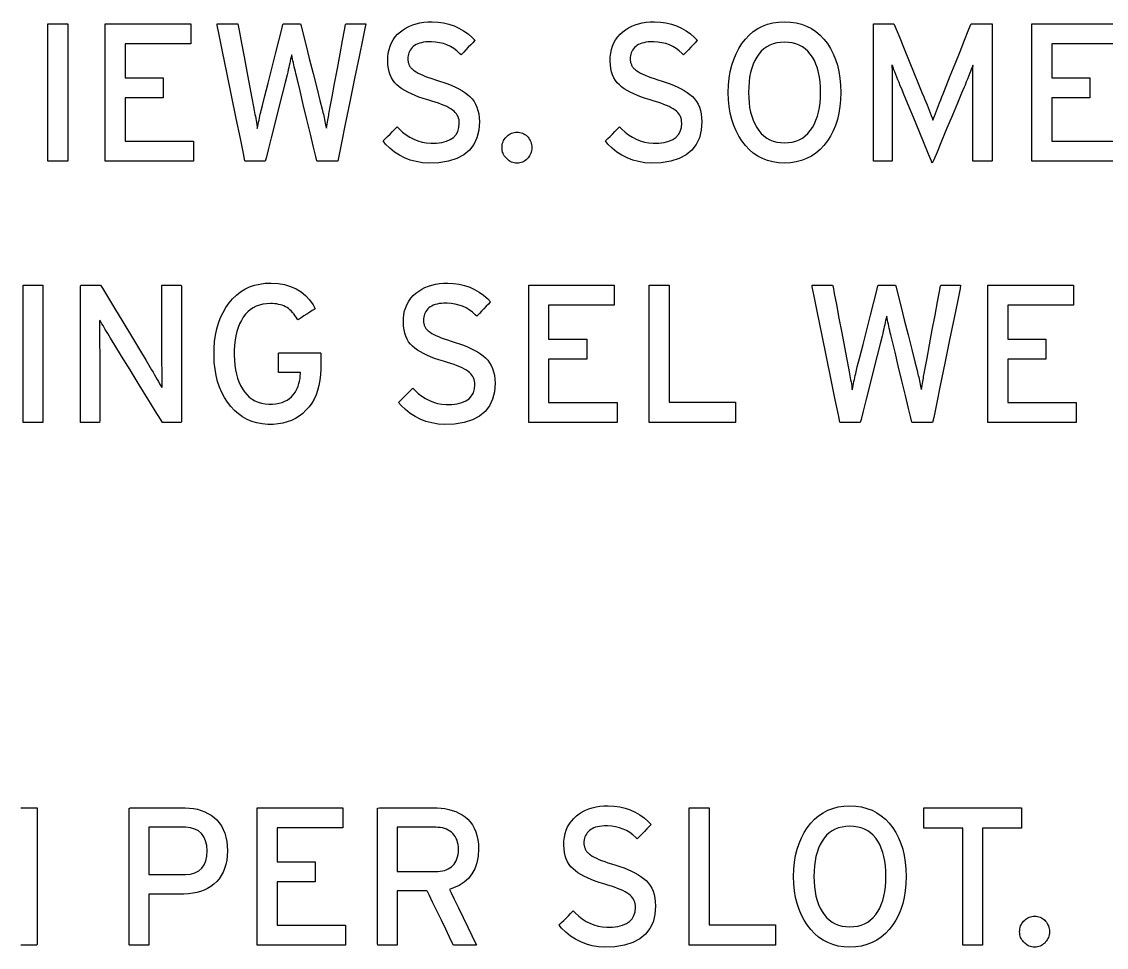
# Model space of a CAD drawing. Extents: x 1 to 47.7, y 0.2 to 33.4.
# Drawn here: x 6.152 to 8.227, y 21.392 to 23.162 of the extents above; entities that cross this region are included whole.
import ezdxf

# ---------------------------------------------------------------- set-up
doc = ezdxf.new("R2010")
doc.units = 0
doc.header["$MEASUREMENT"] = 0
doc.layers.add('6_0____DWG', color=7, linetype='CONTINUOUS')

msp = doc.modelspace()

# ---------------------------------------------------------------- linework, layer by layer
at = {"layer": '6_0____DWG'}
for points in [[(7.0276, 22.9712), (7.0266, 22.9546), (7.023, 22.94), (7.017, 22.9273), (7.0086, 22.9165), (6.9977, 22.9077), (6.9843, 22.9007), (6.9684, 22.8958), (6.9501, 22.8927), (6.931, 22.8917), (6.9185, 22.8927), (6.9066, 22.8947), (6.8953, 22.8978), (6.8846, 22.9019), (6.8745, 22.907), (6.865, 22.9131), (6.8562, 22.9203), (6.8479, 22.9284), (6.8432, 22.9342), (6.8448, 22.9358), (6.848, 22.9389), (6.852, 22.943), (6.8566, 22.9475), (6.8612, 22.9521), (6.8653, 22.9562), (6.8684, 22.9593), (6.8702, 22.9611), (6.874, 22.9574), (6.8807, 22.9512), (6.8876, 22.9458), (6.8947, 22.9413), (6.9022, 22.9375), (6.9099, 22.9344), (6.9178, 22.9322), (6.926, 22.9308), (6.9345, 22.9301), (6.9452, 22.9303), (6.9555, 22.9316), (6.9644, 22.9338), (6.9719, 22.937), (6.9781, 22.9412), (6.9829, 22.9464), (6.9864, 22.9526), (6.9885, 22.9598), (6.9892, 22.968), (6.9891, 22.9715), (6.9886, 22.9748), (6.9878, 22.9778), (6.9867, 22.9808), (6.9853, 22.9836), (6.9835, 22.9862), (6.9815, 22.9888), (6.9791, 22.9912), (6.9764, 22.9934), (6.9731, 22.9956), (6.9693, 22.9979), (6.965, 23), (6.9603, 23.0022), (6.9551, 23.0043), (6.9493, 23.0065), (6.9431, 23.0085), (6.9365, 23.0106), (6.9287, 23.0128), (6.9201, 23.0155), (6.912, 23.0183), (6.9044, 23.0212), (6.8974, 23.0243), (6.8908, 23.0275), (6.8848, 23.0308), (6.8793, 23.0343), (6.8743, 23.0379), (6.8698, 23.0416), (6.8658, 23.0456), (6.8624, 23.0502), (6.8594, 23.0552), (6.857, 23.0606), (6.855, 23.0665), (6.8536, 23.0729), (6.8527, 23.0798), (6.8523, 23.0871), (6.8525, 23.0948), (6.8533, 23.1022), (6.8547, 23.1091), (6.8568, 23.1157), (6.8595, 23.1219), (6.8628, 23.1278), (6.8667, 23.1332), (6.8712, 23.1383), (6.8764, 23.1429), (6.8818, 23.147), (6.8875, 23.1506), (6.8936, 23.1537), (6.9, 23.1563), (6.9067, 23.1585), (6.9138, 23.1602), (6.9212, 23.1614), (6.9289, 23.1622), (6.9372, 23.1624), (6.9484, 23.1618), (6.9591, 23.1603), (6.9694, 23.1579), (6.9792, 23.1546), (6.9885, 23.1503), (6.9974, 23.1452), (7.0059, 23.1392), (7.0139, 23.1323), (7.0192, 23.1267), (7.0178, 23.1252), (7.0148, 23.1221), (7.0109, 23.118), (7.0064, 23.1134), (7.0018, 23.1087), (6.9977, 23.1044), (6.9945, 23.1011), (6.9926, 23.0991), (6.9898, 23.1015), (6.9843, 23.1066), (6.9784, 23.111), (6.9722, 23.1148), (6.9656, 23.1179), (6.9587, 23.1204), (6.9514, 23.1222), (6.9438, 23.1234), (6.9358, 23.124), (6.9298, 23.1239), (6.9251, 23.1236), (6.9208, 23.123), (6.9167, 23.1222), (6.913, 23.1212), (6.9095, 23.12), (6.9064, 23.1185), (6.9036, 23.1168), (6.9011, 23.1149), (6.8989, 23.1128), (6.897, 23.1105), (6.8953, 23.1081), (6.8939, 23.1056), (6.8927, 23.1029), (6.8918, 23.1002), (6.8912, 23.0973), (6.8908, 23.0943), (6.8907, 23.0913), (6.8907, 23.0897), (6.8908, 23.0883), (6.891, 23.0869), (6.8912, 23.0855), (6.8915, 23.0842), (6.8918, 23.0829), (6.8923, 23.0817), (6.8927, 23.0805), (6.8933, 23.0793), (6.8939, 23.0781), (6.8947, 23.0768), (6.8955, 23.0756), (6.8965, 23.0744), (6.8975, 23.0732), (6.8987, 23.0721), (6.9, 23.0709), (6.9014, 23.0698), (6.9034, 23.0683), (6.9066, 23.0662), (6.9104, 23.0641), (6.9146, 23.062), (6.9194, 23.0599), (6.9246, 23.0578), (6.9304, 23.0556), (6.9367, 23.0535), (6.9435, 23.0513), (6.9515, 23.0488), (6.9597, 23.0462), (6.9674, 23.0434), (6.9747, 23.0404), (6.9816, 23.0373), (6.9881, 23.034), (6.9941, 23.0306), (6.9997, 23.027), (7.0049, 23.0233), (7.0096, 23.0193), (7.0137, 23.0149), (7.0174, 23.01), (7.0204, 23.0046), (7.023, 22.9989), (7.0249, 22.9926), (7.0264, 22.9859), (7.0273, 22.9788)], [(7.4532, 22.9712), (7.4521, 22.9546), (7.4486, 22.94), (7.4426, 22.9273), (7.4341, 22.9165), (7.4232, 22.9077), (7.4098, 22.9007), (7.394, 22.8958), (7.3756, 22.8927), (7.3566, 22.8917), (7.3441, 22.8927), (7.3322, 22.8947), (7.3209, 22.8978), (7.3102, 22.9019), (7.3001, 22.907), (7.2906, 22.9131), (7.2817, 22.9203), (7.2734, 22.9284), (7.2687, 22.9342), (7.2704, 22.9358), (7.2735, 22.9389), (7.2776, 22.943), (7.2821, 22.9475), (7.2867, 22.9521), (7.2908, 22.9562), (7.294, 22.9593), (7.2957, 22.9611), (7.2996, 22.9574), (7.3062, 22.9512), (7.3131, 22.9458), (7.3203, 22.9413), (7.3277, 22.9375), (7.3354, 22.9344), (7.3433, 22.9322), (7.3515, 22.9308), (7.36, 22.9301), (7.3708, 22.9303), (7.381, 22.9316), (7.3899, 22.9338), (7.3975, 22.937), (7.4036, 22.9412), (7.4084, 22.9464), (7.4119, 22.9526), (7.414, 22.9598), (7.4148, 22.968), (7.4146, 22.9715), (7.4141, 22.9748), (7.4134, 22.9778), (7.4123, 22.9808), (7.4108, 22.9836), (7.4091, 22.9862), (7.407, 22.9888), (7.4046, 22.9912), (7.4019, 22.9934), (7.3986, 22.9956), (7.3948, 22.9979), (7.3906, 23), (7.3858, 23.0022), (7.3806, 23.0043), (7.3749, 23.0065), (7.3687, 23.0085), (7.362, 23.0106), (7.3543, 23.0128), (7.3457, 23.0155), (7.3375, 23.0183), (7.33, 23.0212), (7.3229, 23.0243), (7.3163, 23.0275), (7.3103, 23.0308), (7.3048, 23.0343), (7.2998, 23.0379), (7.2954, 23.0416), (7.2914, 23.0456), (7.2879, 23.0502), (7.2849, 23.0552), (7.2825, 23.0606), (7.2806, 23.0665), (7.2791, 23.0729), (7.2782, 23.0798), (7.2778, 23.0871), (7.278, 23.0948), (7.2788, 23.1022), (7.2803, 23.1091), (7.2823, 23.1157), (7.285, 23.1219), (7.2883, 23.1278), (7.2922, 23.1332), (7.2968, 23.1383), (7.3019, 23.1429), (7.3073, 23.147), (7.3131, 23.1506), (7.3191, 23.1537), (7.3255, 23.1563), (7.3323, 23.1585), (7.3393, 23.1602), (7.3467, 23.1614), (7.3544, 23.1622), (7.3628, 23.1624), (7.3739, 23.1618), (7.3846, 23.1603), (7.3949, 23.1579), (7.4047, 23.1546), (7.4141, 23.1503), (7.423, 23.1452), (7.4314, 23.1392), (7.4394, 23.1323), (7.4448, 23.1267), (7.4433, 23.1252), (7.4403, 23.1221), (7.4364, 23.118), (7.4319, 23.1134), (7.4274, 23.1087), (7.4233, 23.1044), (7.42, 23.1011), (7.4182, 23.0991), (7.4154, 23.1015), (7.4098, 23.1066), (7.4039, 23.111), (7.3977, 23.1148), (7.3911, 23.1179), (7.3842, 23.1204), (7.3769, 23.1222), (7.3693, 23.1234), (7.3613, 23.124), (7.3553, 23.1239), (7.3507, 23.1236), (7.3463, 23.123), (7.3422, 23.1222), (7.3385, 23.1212), (7.3351, 23.12), (7.332, 23.1185), (7.3291, 23.1168), (7.3267, 23.1149), (7.3244, 23.1128), (7.3225, 23.1105), (7.3208, 23.1081), (7.3194, 23.1056), (7.3182, 23.1029), (7.3173, 23.1002), (7.3167, 23.0973), (7.3163, 23.0943), (7.3162, 23.0913), (7.3162, 23.0897), (7.3163, 23.0883), (7.3165, 23.0869), (7.3167, 23.0855), (7.317, 23.0842), (7.3174, 23.0829), (7.3178, 23.0817), (7.3183, 23.0805), (7.3188, 23.0793), (7.3195, 23.0781), (7.3202, 23.0768), (7.3211, 23.0756), (7.322, 23.0744), (7.3231, 23.0732), (7.3243, 23.0721), (7.3255, 23.0709), (7.3269, 23.0698), (7.329, 23.0683), (7.3322, 23.0662), (7.3359, 23.0641), (7.3401, 23.062), (7.3449, 23.0599), (7.3502, 23.0578), (7.3559, 23.0556), (7.3622, 23.0535), (7.369, 23.0513), (7.377, 23.0488), (7.3852, 23.0462), (7.3929, 23.0434), (7.4003, 23.0404), (7.4071, 23.0373), (7.4136, 23.034), (7.4196, 23.0306), (7.4252, 23.027), (7.4304, 23.0233), (7.4351, 23.0193), (7.4393, 23.0149), (7.4429, 23.01), (7.446, 23.0046), (7.4485, 22.9989), (7.4505, 22.9926), (7.4519, 22.9859), (7.4528, 22.9788)], [(7.719, 23.0271), (7.7186, 23.0132), (7.7173, 22.9999), (7.7153, 22.9872), (7.7125, 22.9753), (7.7089, 22.964), (7.7046, 22.9534), (7.6994, 22.9435), (7.6935, 22.9343), (7.6868, 22.9256), (7.6794, 22.9178), (7.6715, 22.9111), (7.6629, 22.9053), (7.6537, 22.9006), (7.644, 22.8968), (7.6337, 22.8941), (7.6227, 22.8923), (7.6112, 22.8916), (7.5998, 22.8923), (7.589, 22.8941), (7.5787, 22.8968), (7.5691, 22.9006), (7.5601, 22.9053), (7.5516, 22.9111), (7.5438, 22.9178), (7.5366, 22.9256), (7.5299, 22.9343), (7.5238, 22.9435), (7.5186, 22.9534), (7.5141, 22.964), (7.5104, 22.9753), (7.5076, 22.9872), (7.5055, 22.9999), (7.5042, 23.0132), (7.5037, 23.0271), (7.5042, 23.0411), (7.5055, 23.0544), (7.5076, 23.0671), (7.5104, 23.0791), (7.5141, 23.0904), (7.5186, 23.1011), (7.5238, 23.1111), (7.5299, 23.1205), (7.5366, 23.1291), (7.5438, 23.1368), (7.5516, 23.1434), (7.5601, 23.1491), (7.5691, 23.1538), (7.5787, 23.1574), (7.589, 23.1601), (7.5998, 23.1618), (7.6112, 23.1624), (7.6227, 23.1618), (7.6337, 23.1601), (7.644, 23.1574), (7.6537, 23.1538), (7.6629, 23.1491), (7.6715, 23.1434), (7.6794, 23.1368), (7.6868, 23.1291), (7.6935, 23.1205), (7.6994, 23.1111), (7.7046, 23.1011), (7.7089, 23.0904), (7.7125, 23.0791), (7.7153, 23.0671), (7.7173, 23.0544), (7.7186, 23.0411)], [(6.7565, 22.8958), (6.755, 22.8958), (6.7512, 22.8958), (6.7457, 22.8958), (6.7393, 22.8958), (6.7325, 22.8958), (6.7262, 22.8958), (6.721, 22.8958), (6.7176, 22.8958), (6.7167, 22.8961), (6.7146, 22.9046), (6.7103, 22.9226), (6.7044, 22.9472), (6.6976, 22.9753), (6.6907, 23.0039), (6.6844, 23.0301), (6.6794, 23.0509), (6.6764, 23.0633), (6.6755, 23.0672), (6.6745, 23.0715), (6.6735, 23.0758), (6.6726, 23.0799), (6.6717, 23.0839), (6.6709, 23.0878), (6.6701, 23.0916), (6.6693, 23.0953), (6.6686, 23.0989), (6.6679, 23.0979), (6.6672, 23.0943), (6.6664, 23.0906), (6.6656, 23.0868), (6.6648, 23.0828), (6.6639, 23.0788), (6.663, 23.0747), (6.662, 23.0704), (6.661, 23.0661), (6.6598, 23.061), (6.656, 23.0461), (6.6503, 23.0237), (6.6435, 22.9965), (6.6362, 22.9677), (6.6293, 22.9402), (6.6234, 22.9171), (6.6194, 22.9013), (6.618, 22.8958), (6.6165, 22.8958), (6.6127, 22.8958), (6.6072, 22.8958), (6.6008, 22.8958), (6.5942, 22.8958), (6.588, 22.8958), (6.583, 22.8958), (6.5798, 22.8958), (6.5789, 22.8965), (6.576, 22.9105), (6.5702, 22.9391), (6.5624, 22.9775), (6.5535, 23.0211), (6.5445, 23.0654), (6.5363, 23.1057), (6.5299, 23.1372), (6.5261, 23.1555), (6.5259, 23.1582), (6.5286, 23.1582), (6.5332, 23.1582), (6.5393, 23.1582), (6.546, 23.1582), (6.5526, 23.1582), (6.5585, 23.1582), (6.5629, 23.1582), (6.5652, 23.1582), (6.5659, 23.1554), (6.5683, 23.1423), (6.5723, 23.1213), (6.5773, 23.0952), (6.5826, 23.0671), (6.5878, 23.0399), (6.5922, 23.0164), (6.5954, 22.9996), (6.5968, 22.9925), (6.5975, 22.989), (6.5982, 22.9852), (6.5989, 22.9814), (6.5996, 22.9775), (6.6002, 22.9736), (6.6009, 22.9696), (6.6015, 22.9656), (6.6021, 22.9616), (6.6027, 22.9584), (6.6035, 22.9623), (6.6043, 22.9663), (6.6051, 22.9702), (6.606, 22.9741), (6.6068, 22.978), (6.6076, 22.9818), (6.6084, 22.9857), (6.6092, 22.9894), (6.61, 22.9926), (6.6124, 23.0021), (6.617, 23.0206), (6.6233, 23.0451), (6.6303, 23.0729), (6.6374, 23.1009), (6.6438, 23.1261), (6.6488, 23.1458), (6.6516, 23.1568), (6.6523, 23.1582), (6.6546, 23.1582), (6.6587, 23.1582), (6.6638, 23.1582), (6.6695, 23.1582), (6.6751, 23.1582), (6.6801, 23.1582), (6.6837, 23.1582), (6.6855, 23.1582), (6.6865, 23.1548), (6.6899, 23.1409), (6.6954, 23.1191), (6.7022, 23.0922), (6.7094, 23.0634), (6.7164, 23.0356), (6.7224, 23.0118), (6.7266, 22.9951), (6.7283, 22.9884), (6.729, 22.9854), (6.7298, 22.9822), (6.7305, 22.9789), (6.7313, 22.9755), (6.732, 22.972), (6.7327, 22.9685), (6.7334, 22.9649), (6.7341, 22.9611), (6.7348, 22.9586), (6.7356, 22.9626), (6.7363, 22.9664), (6.737, 22.9702), (6.7376, 22.9738), (6.7382, 22.9772), (6.7387, 22.9806), (6.7393, 22.9838), (6.7397, 22.9869), (6.7402, 22.9896), (6.7421, 22.9998), (6.7457, 23.019), (6.7504, 23.0443), (6.7558, 23.0727), (6.7611, 23.1012), (6.7659, 23.1267), (6.7696, 23.1464), (6.7716, 23.1571), (6.7723, 23.1582), (6.7751, 23.1582), (6.7798, 23.1582), (6.7857, 23.1582), (6.7922, 23.1582), (6.7985, 23.1582), (6.8041, 23.1582), (6.8081, 23.1582), (6.8101, 23.1582), (6.8089, 23.1523), (6.8044, 23.13), (6.7973, 23.0957), (6.7888, 23.054), (6.7797, 23.0094), (6.771, 22.9667), (6.7635, 22.9304), (6.7584, 22.9052)], [(7.9716, 22.8957), (7.9716, 22.9007), (7.9716, 22.9141), (7.9716, 22.9333), (7.9716, 22.9559), (7.9716, 22.9796), (7.9716, 23.0017), (7.9716, 23.0198), (7.9716, 23.0315), (7.9716, 23.036), (7.9716, 23.0424), (7.9716, 23.0485), (7.9716, 23.0543), (7.9717, 23.0598), (7.9718, 23.0649), (7.9719, 23.0698), (7.972, 23.0743), (7.9722, 23.0785), (7.9717, 23.0792), (7.9703, 23.0755), (7.9687, 23.0715), (7.9671, 23.0672), (7.9653, 23.0626), (7.9633, 23.0577), (7.9613, 23.0526), (7.9591, 23.0471), (7.9568, 23.0413), (7.9549, 23.0369), (7.9501, 23.0254), (7.9423, 23.0067), (7.9326, 22.9836), (7.9222, 22.9585), (7.912, 22.9341), (7.9032, 22.9131), (7.8969, 22.8981), (7.8942, 22.8917), (7.8925, 22.8959), (7.8869, 22.9092), (7.8787, 22.9291), (7.8689, 22.9529), (7.8585, 22.9781), (7.8486, 23.0019), (7.8404, 23.0218), (7.8349, 23.0351), (7.8329, 23.04), (7.8306, 23.0458), (7.8284, 23.0514), (7.8263, 23.0566), (7.8244, 23.0616), (7.8225, 23.0662), (7.8208, 23.0706), (7.8192, 23.0746), (7.8177, 23.0784), (7.8169, 23.0794), (7.817, 23.0753), (7.8172, 23.0708), (7.8173, 23.066), (7.8174, 23.061), (7.8174, 23.0556), (7.8175, 23.0498), (7.8175, 23.0438), (7.8175, 23.0375), (7.8175, 23.033), (7.8175, 23.023), (7.8175, 23.0061), (7.8175, 22.9847), (7.8175, 22.9612), (7.8175, 22.9381), (7.8175, 22.9179), (7.8175, 22.9031), (7.8175, 22.896), (7.8168, 22.8957), (7.8137, 22.8957), (7.809, 22.8957), (7.8033, 22.8957), (7.7972, 22.8957), (7.7914, 22.8957), (7.7864, 22.8957), (7.783, 22.8957), (7.7817, 22.8957), (7.7817, 22.9052), (7.7817, 22.9304), (7.7817, 22.9668), (7.7817, 23.0096), (7.7817, 23.0542), (7.7817, 23.096), (7.7817, 23.1303), (7.7817, 23.1524), (7.7818, 23.1582), (7.7838, 23.1582), (7.788, 23.1582), (7.7937, 23.1582), (7.8002, 23.1582), (7.8069, 23.1582), (7.813, 23.1582), (7.8178, 23.1582), (7.8206, 23.1582), (7.8215, 23.1572), (7.8252, 23.1481), (7.8318, 23.1317), (7.8404, 23.1105), (7.85, 23.087), (7.8595, 23.0636), (7.868, 23.0428), (7.8744, 23.0271), (7.8777, 23.019), (7.8795, 23.0146), (7.8819, 23.0089), (7.8841, 23.0034), (7.8862, 22.9981), (7.8882, 22.9929), (7.8901, 22.9879), (7.8919, 22.983), (7.8936, 22.9784), (7.8951, 22.9738), (7.8967, 22.9773), (7.8983, 22.9819), (7.9001, 22.9866), (7.9019, 22.9916), (7.9039, 22.9967), (7.9059, 23.002), (7.9081, 23.0075), (7.9104, 23.0132), (7.9125, 23.0185), (7.9149, 23.0246), (7.9206, 23.0388), (7.9286, 23.0587), (7.9378, 23.0817), (7.9472, 23.1054), (7.956, 23.1274), (7.963, 23.145), (7.9674, 23.1559), (7.9685, 23.1582), (7.9708, 23.1582), (7.9754, 23.1582), (7.9814, 23.1582), (7.9882, 23.1582), (7.995, 23.1582), (8.0012, 23.1582), (8.006, 23.1582), (8.0086, 23.1582), (8.0089, 23.1552), (8.0089, 23.1364), (8.0089, 23.1044), (8.0089, 23.0639), (8.0089, 23.0195), (8.0089, 22.9759), (8.0089, 22.9377), (8.0089, 22.9096), (8.0089, 22.8962), (8.0081, 22.8957), (8.0049, 22.8957), (8, 22.8957), (7.9941, 22.8957), (7.9877, 22.8957), (7.9817, 22.8957), (7.9765, 22.8957), (7.9729, 22.8957)], [(7.6803, 23.0271), (7.68, 23.0374), (7.6793, 23.0472), (7.6781, 23.0565), (7.6764, 23.0652), (7.6742, 23.0733), (7.6716, 23.081), (7.6685, 23.0881), (7.6648, 23.0947), (7.6607, 23.1006), (7.6561, 23.1059), (7.6511, 23.1104), (7.6456, 23.1143), (7.6396, 23.1174), (7.6332, 23.1199), (7.6263, 23.1217), (7.619, 23.1228), (7.6112, 23.1233), (7.6036, 23.1228), (7.5964, 23.1217), (7.5896, 23.1199), (7.5833, 23.1174), (7.5774, 23.1143), (7.572, 23.1104), (7.567, 23.1059), (7.5624, 23.1006), (7.5582, 23.0947), (7.5546, 23.0881), (7.5514, 23.081), (7.5487, 23.0733), (7.5465, 23.0652), (7.5447, 23.0565), (7.5435, 23.0472), (7.5428, 23.0374), (7.5425, 23.0271), (7.5428, 23.0169), (7.5435, 23.0073), (7.5447, 22.9981), (7.5465, 22.9895), (7.5487, 22.9814), (7.5514, 22.9738), (7.5546, 22.9668), (7.5582, 22.9603), (7.5624, 22.9542), (7.567, 22.9487), (7.572, 22.944), (7.5774, 22.9399), (7.5833, 22.9366), (7.5896, 22.9341), (7.5964, 22.9322), (7.6036, 22.9312), (7.6112, 22.9308), (7.619, 22.9312), (7.6263, 22.9322), (7.6332, 22.9341), (7.6396, 22.9366), (7.6456, 22.9399), (7.6511, 22.944), (7.6561, 22.9487), (7.6607, 22.9542), (7.6648, 22.9603), (7.6685, 22.9668), (7.6716, 22.9738), (7.6742, 22.9814), (7.6764, 22.9895), (7.6781, 22.9981), (7.6793, 23.0073), (7.68, 23.0169)], [(7.128, 22.9213), (7.1278, 22.9184), (7.1274, 22.9157), (7.1268, 22.9131), (7.126, 22.9106), (7.1249, 22.9082), (7.1237, 22.906), (7.1223, 22.9038), (7.1206, 22.9018), (7.1187, 22.8998), (7.1168, 22.898), (7.1146, 22.8964), (7.1124, 22.8951), (7.1101, 22.8939), (7.1076, 22.893), (7.105, 22.8923), (7.1023, 22.8919), (7.0994, 22.8916), (7.0967, 22.8919), (7.094, 22.8923), (7.0915, 22.893), (7.089, 22.8939), (7.0867, 22.8951), (7.0845, 22.8964), (7.0824, 22.898), (7.0805, 22.8998), (7.0785, 22.9018), (7.0767, 22.9038), (7.0752, 22.906), (7.0739, 22.9082), (7.0728, 22.9106), (7.072, 22.9131), (7.0714, 22.9157), (7.071, 22.9184), (7.0709, 22.9213), (7.071, 22.9242), (7.0714, 22.9271), (7.072, 22.9298), (7.0728, 22.9324), (7.0739, 22.9349), (7.0752, 22.9373), (7.0767, 22.9395), (7.0785, 22.9417), (7.0805, 22.9436), (7.0824, 22.9454), (7.0845, 22.9469), (7.0867, 22.9481), (7.089, 22.9492), (7.0915, 22.9501), (7.094, 22.9507), (7.0967, 22.9511), (7.0994, 22.9513), (7.1023, 22.9511), (7.105, 22.9507), (7.1076, 22.9501), (7.1101, 22.9492), (7.1124, 22.9481), (7.1146, 22.9469), (7.1168, 22.9454), (7.1187, 22.9436), (7.1206, 22.9417), (7.1223, 22.9395), (7.1237, 22.9373), (7.1249, 22.9349), (7.126, 22.9324), (7.1268, 22.9298), (7.1274, 22.9271), (7.1278, 22.9242)], [(6.7239, 22.4985), (6.7234, 22.4873), (6.7223, 22.4766), (6.7206, 22.4666), (6.7181, 22.4571), (6.715, 22.4483), (6.7112, 22.4401), (6.7067, 22.4324), (6.7016, 22.4254), (6.6958, 22.419), (6.6895, 22.4131), (6.6827, 22.4079), (6.6756, 22.4035), (6.668, 22.3997), (6.6599, 22.3967), (6.6514, 22.3944), (6.6425, 22.3928), (6.6332, 22.3918), (6.6229, 22.3918), (6.6121, 22.3928), (6.6018, 22.3948), (6.5921, 22.3977), (6.583, 22.4015), (6.5744, 22.4063), (6.5664, 22.4121), (6.5589, 22.4187), (6.552, 22.4263), (6.5455, 22.4347), (6.5397, 22.4437), (6.5346, 22.4532), (6.5303, 22.4634), (6.5267, 22.4743), (6.5239, 22.4857), (6.5218, 22.4978), (6.5204, 22.5105), (6.5198, 22.5239), (6.52, 22.5375), (6.521, 22.5505), (6.5228, 22.5629), (6.5253, 22.5747), (6.5285, 22.5859), (6.5325, 22.5965), (6.5372, 22.6064), (6.5427, 22.6158), (6.5489, 22.6245), (6.5555, 22.6324), (6.5627, 22.6394), (6.5705, 22.6455), (6.5788, 22.6507), (6.5877, 22.6549), (6.5972, 22.6582), (6.6072, 22.6605), (6.6177, 22.662), (6.6292, 22.6624), (6.6425, 22.6615), (6.6549, 22.6594), (6.6664, 22.656), (6.6769, 22.6514), (6.6865, 22.6455), (6.6951, 22.6384), (6.7028, 22.6301), (6.7096, 22.6205), (6.7134, 22.6133), (6.7115, 22.6121), (6.7078, 22.6097), (6.7029, 22.6065), (6.6973, 22.603), (6.6917, 22.5994), (6.6867, 22.5961), (6.6827, 22.5936), (6.6805, 22.5922), (6.6791, 22.5939), (6.6769, 22.5974), (6.6746, 22.6006), (6.6723, 22.6036), (6.6699, 22.6064), (6.6674, 22.609), (6.6648, 22.6114), (6.6622, 22.6136), (6.6595, 22.6156), (6.6567, 22.6172), (6.6537, 22.6186), (6.6505, 22.6198), (6.6471, 22.6209), (6.6435, 22.6217), (6.6398, 22.6224), (6.6359, 22.6229), (6.6318, 22.6232), (6.6276, 22.6233), (6.6205, 22.6229), (6.6135, 22.622), (6.6069, 22.6203), (6.6007, 22.6181), (6.5949, 22.6152), (6.5896, 22.6116), (6.5846, 22.6075), (6.58, 22.6027), (6.5759, 22.5972), (6.5721, 22.5911), (6.5688, 22.5845), (6.566, 22.5773), (6.5636, 22.5697), (6.5617, 22.5616), (6.5602, 22.553), (6.5592, 22.5439), (6.5586, 22.5343), (6.5585, 22.5243), (6.5589, 22.5146), (6.5597, 22.5054), (6.561, 22.4966), (6.5627, 22.4884), (6.5649, 22.4806), (6.5676, 22.4734), (6.5707, 22.4666), (6.5742, 22.4603), (6.5782, 22.4544), (6.5826, 22.4491), (6.5874, 22.4444), (6.5926, 22.4405), (6.5982, 22.4372), (6.6042, 22.4346), (6.6106, 22.4326), (6.6175, 22.4314), (6.6247, 22.4308), (6.6318, 22.431), (6.6383, 22.4316), (6.6443, 22.4327), (6.65, 22.4342), (6.6552, 22.4362), (6.6599, 22.4386), (6.6642, 22.4414), (6.6681, 22.4447), (6.6715, 22.4484), (6.6744, 22.4524), (6.6769, 22.4566), (6.6791, 22.4609), (6.6809, 22.4653), (6.6824, 22.47), (6.6836, 22.4748), (6.6844, 22.4798), (6.6849, 22.4849), (6.6851, 22.49), (6.6851, 22.49), (6.6851, 22.4901), (6.6851, 22.4903), (6.6851, 22.4904), (6.6851, 22.4906), (6.6851, 22.4908), (6.6851, 22.491), (6.6851, 22.491), (6.685, 22.4911), (6.6828, 22.4911), (6.6784, 22.4911), (6.6724, 22.4911), (6.6655, 22.4911), (6.6585, 22.4911), (6.6521, 22.4911), (6.647, 22.4911), (6.644, 22.4911), (6.6435, 22.4913), (6.6435, 22.4937), (6.6435, 22.4981), (6.6435, 22.5037), (6.6435, 22.5101), (6.6435, 22.5164), (6.6435, 22.522), (6.6435, 22.5263), (6.6435, 22.5285), (6.6447, 22.5287), (6.6507, 22.5287), (6.6606, 22.5287), (6.6731, 22.5287), (6.6866, 22.5287), (6.6999, 22.5287), (6.7114, 22.5287), (6.7199, 22.5287), (6.7237, 22.5287), (6.7239, 22.528), (6.7239, 22.5254), (6.7239, 22.5215), (6.7239, 22.5167), (6.7239, 22.5116), (6.7239, 22.5067), (6.7239, 22.5025), (6.7239, 22.4996)], [(7.0575, 22.4712), (7.0564, 22.4546), (7.0529, 22.44), (7.0469, 22.4273), (7.0384, 22.4165), (7.0275, 22.4077), (7.0141, 22.4007), (6.9983, 22.3958), (6.98, 22.3927), (6.9609, 22.3917), (6.9484, 22.3927), (6.9365, 22.3947), (6.9252, 22.3978), (6.9145, 22.4019), (6.9044, 22.407), (6.8949, 22.4131), (6.886, 22.4203), (6.8777, 22.4284), (6.873, 22.4342), (6.8747, 22.4358), (6.8778, 22.4389), (6.8819, 22.443), (6.8864, 22.4475), (6.891, 22.4521), (6.8951, 22.4562), (6.8983, 22.4593), (6.9, 22.4611), (6.9039, 22.4574), (6.9105, 22.4512), (6.9174, 22.4458), (6.9246, 22.4413), (6.932, 22.4375), (6.9397, 22.4344), (6.9477, 22.4322), (6.9559, 22.4308), (6.9643, 22.4301), (6.9751, 22.4303), (6.9853, 22.4316), (6.9942, 22.4338), (7.0018, 22.437), (7.0079, 22.4412), (7.0128, 22.4464), (7.0162, 22.4526), (7.0183, 22.4598), (7.0191, 22.468), (7.0189, 22.4715), (7.0185, 22.4748), (7.0177, 22.4778), (7.0166, 22.4808), (7.0151, 22.4836), (7.0134, 22.4862), (7.0113, 22.4888), (7.0089, 22.4912), (7.0062, 22.4934), (7.0029, 22.4956), (6.9991, 22.4979), (6.9949, 22.5), (6.9901, 22.5022), (6.9849, 22.5043), (6.9792, 22.5065), (6.973, 22.5085), (6.9663, 22.5106), (6.9586, 22.5128), (6.95, 22.5155), (6.9419, 22.5183), (6.9343, 22.5212), (6.9272, 22.5243), (6.9207, 22.5275), (6.9146, 22.5308), (6.9091, 22.5343), (6.9042, 22.5379), (6.8997, 22.5416), (6.8957, 22.5456), (6.8922, 22.5502), (6.8893, 22.5552), (6.8868, 22.5606), (6.8849, 22.5665), (6.8834, 22.5729), (6.8825, 22.5798), (6.8821, 22.5871), (6.8823, 22.5948), (6.8831, 22.6022), (6.8846, 22.6091), (6.8867, 22.6157), (6.8893, 22.6219), (6.8926, 22.6278), (6.8965, 22.6332), (6.9011, 22.6383), (6.9062, 22.6429), (6.9117, 22.647), (6.9174, 22.6506), (6.9235, 22.6537), (6.9299, 22.6563), (6.9366, 22.6585), (6.9436, 22.6602), (6.951, 22.6614), (6.9587, 22.6622), (6.9671, 22.6624), (6.9782, 22.6618), (6.9889, 22.6603), (6.9992, 22.6579), (7.009, 22.6546), (7.0184, 22.6503), (7.0273, 22.6452), (7.0357, 22.6392), (7.0437, 22.6323), (7.0491, 22.6267), (7.0476, 22.6252), (7.0447, 22.6221), (7.0407, 22.618), (7.0362, 22.6134), (7.0317, 22.6087), (7.0276, 22.6044), (7.0243, 22.6011), (7.0225, 22.5991), (7.0197, 22.6015), (7.0141, 22.6066), (7.0083, 22.611), (7.002, 22.6148), (6.9954, 22.6179), (6.9885, 22.6204), (6.9812, 22.6222), (6.9736, 22.6234), (6.9657, 22.624), (6.9596, 22.6239), (6.955, 22.6236), (6.9506, 22.623), (6.9465, 22.6222), (6.9428, 22.6212), (6.9394, 22.62), (6.9363, 22.6185), (6.9335, 22.6168), (6.931, 22.6149), (6.9288, 22.6128), (6.9268, 22.6105), (6.9251, 22.6081), (6.9237, 22.6056), (6.9225, 22.6029), (6.9216, 22.6002), (6.921, 22.5973), (6.9206, 22.5943), (6.9205, 22.5913), (6.9205, 22.5897), (6.9206, 22.5883), (6.9208, 22.5869), (6.921, 22.5855), (6.9213, 22.5842), (6.9217, 22.5829), (6.9221, 22.5817), (6.9226, 22.5805), (6.9231, 22.5793), (6.9238, 22.5781), (6.9245, 22.5768), (6.9254, 22.5756), (6.9263, 22.5744), (6.9274, 22.5732), (6.9286, 22.5721), (6.9298, 22.5709), (6.9312, 22.5698), (6.9333, 22.5683), (6.9365, 22.5662), (6.9402, 22.5641), (6.9444, 22.562), (6.9492, 22.5599), (6.9545, 22.5578), (6.9602, 22.5556), (6.9665, 22.5535), (6.9733, 22.5513), (6.9813, 22.5488), (6.9895, 22.5462), (6.9973, 22.5434), (7.0046, 22.5404), (7.0115, 22.5373), (7.0179, 22.534), (7.0239, 22.5306), (7.0295, 22.527), (7.0347, 22.5233), (7.0394, 22.5193), (7.0436, 22.5149), (7.0472, 22.51), (7.0503, 22.5046), (7.0528, 22.4989), (7.0548, 22.4926), (7.0562, 22.4859), (7.0571, 22.4788)], [(6.421, 22.3958), (6.4173, 22.4018), (6.4075, 22.4179), (6.3933, 22.4409), (6.3766, 22.468), (6.3592, 22.4962), (6.3431, 22.5225), (6.3299, 22.5438), (6.3216, 22.5573), (6.319, 22.5616), (6.3165, 22.5657), (6.3141, 22.5697), (6.3118, 22.5736), (6.3096, 22.5774), (6.3075, 22.581), (6.3054, 22.5845), (6.3034, 22.588), (6.3015, 22.5913), (6.3007, 22.5891), (6.3007, 22.5828), (6.3007, 22.5763), (6.3008, 22.5696), (6.3008, 22.5627), (6.3008, 22.5556), (6.3009, 22.5482), (6.301, 22.5407), (6.3011, 22.533), (6.3011, 22.5282), (6.3011, 22.516), (6.3011, 22.4976), (6.3011, 22.4755), (6.3011, 22.4522), (6.3011, 22.4301), (6.3011, 22.4117), (6.3011, 22.3995), (6.301, 22.3958), (6.2993, 22.3958), (6.2955, 22.3958), (6.2901, 22.3958), (6.284, 22.3958), (6.2777, 22.3958), (6.2719, 22.3958), (6.2673, 22.3958), (6.2646, 22.3958), (6.2641, 22.3977), (6.2641, 22.4147), (6.2641, 22.4456), (6.2641, 22.4857), (6.2641, 22.5303), (6.2641, 22.5744), (6.2641, 22.6135), (6.2641, 22.6428), (6.2641, 22.6574), (6.2649, 22.6582), (6.268, 22.6582), (6.2731, 22.6582), (6.2793, 22.6582), (6.2859, 22.6582), (6.2923, 22.6582), (6.2977, 22.6582), (6.3015, 22.6582), (6.3029, 22.6582), (6.3065, 22.6524), (6.3159, 22.6368), (6.3294, 22.6143), (6.3453, 22.588), (6.3619, 22.5606), (6.3773, 22.535), (6.3898, 22.5142), (6.3977, 22.5011), (6.4004, 22.4966), (6.4032, 22.4918), (6.406, 22.4871), (6.4086, 22.4825), (6.411, 22.4782), (6.4134, 22.474), (6.4157, 22.4699), (6.4178, 22.4661), (6.4198, 22.4624), (6.4206, 22.4645), (6.4206, 22.471), (6.4205, 22.4777), (6.4204, 22.4846), (6.4204, 22.4916), (6.4204, 22.4989), (6.4203, 22.5063), (6.4203, 22.5139), (6.4203, 22.5217), (6.4203, 22.5265), (6.4203, 22.5386), (6.4203, 22.5569), (6.4203, 22.5789), (6.4203, 22.6021), (6.4203, 22.6241), (6.4203, 22.6424), (6.4203, 22.6546), (6.4203, 22.6582), (6.422, 22.6582), (6.4259, 22.6582), (6.4313, 22.6582), (6.4374, 22.6582), (6.4437, 22.6582), (6.4495, 22.6582), (6.4541, 22.6582), (6.4568, 22.6582), (6.4573, 22.6564), (6.4573, 22.6394), (6.4573, 22.6084), (6.4573, 22.5683), (6.4573, 22.5238), (6.4573, 22.4796), (6.4573, 22.4405), (6.4573, 22.4113), (6.4573, 22.3967), (6.4566, 22.3958), (6.4536, 22.3958), (6.4489, 22.3958), (6.4431, 22.3958), (6.4369, 22.3958), (6.4309, 22.3958), (6.4259, 22.3958), (6.4223, 22.3958)], [(7.8948, 22.3958), (7.8934, 22.3958), (7.8896, 22.3958), (7.8841, 22.3958), (7.8776, 22.3958), (7.8709, 22.3958), (7.8646, 22.3958), (7.8594, 22.3958), (7.856, 22.3958), (7.855, 22.3961), (7.853, 22.4046), (7.8487, 22.4226), (7.8427, 22.4472), (7.836, 22.4753), (7.8291, 22.5039), (7.8228, 22.5301), (7.8177, 22.5509), (7.8148, 22.5633), (7.8138, 22.5672), (7.8128, 22.5715), (7.8119, 22.5758), (7.811, 22.5799), (7.8101, 22.5839), (7.8093, 22.5878), (7.8085, 22.5916), (7.8077, 22.5953), (7.807, 22.5989), (7.8063, 22.5979), (7.8056, 22.5943), (7.8048, 22.5906), (7.804, 22.5868), (7.8031, 22.5828), (7.8022, 22.5788), (7.8013, 22.5747), (7.8004, 22.5704), (7.7994, 22.5661), (7.7982, 22.561), (7.7944, 22.5461), (7.7887, 22.5237), (7.7819, 22.4965), (7.7746, 22.4677), (7.7676, 22.4402), (7.7618, 22.4171), (7.7578, 22.4013), (7.7564, 22.3958), (7.7549, 22.3958), (7.751, 22.3958), (7.7456, 22.3958), (7.7392, 22.3958), (7.7326, 22.3958), (7.7264, 22.3958), (7.7214, 22.3958), (7.7182, 22.3958), (7.7173, 22.3965), (7.7144, 22.4105), (7.7086, 22.4391), (7.7008, 22.4775), (7.6919, 22.5211), (7.6829, 22.5654), (7.6747, 22.6057), (7.6682, 22.6372), (7.6645, 22.6555), (7.6643, 22.6582), (7.6669, 22.6582), (7.6716, 22.6582), (7.6777, 22.6582), (7.6843, 22.6582), (7.691, 22.6582), (7.6969, 22.6582), (7.7013, 22.6582), (7.7035, 22.6582), (7.7042, 22.6554), (7.7067, 22.6423), (7.7107, 22.6213), (7.7156, 22.5952), (7.721, 22.5671), (7.7262, 22.5399), (7.7306, 22.5164), (7.7338, 22.4996), (7.7352, 22.4925), (7.7358, 22.489), (7.7366, 22.4852), (7.7373, 22.4814), (7.7379, 22.4775), (7.7386, 22.4736), (7.7393, 22.4696), (7.7399, 22.4656), (7.7405, 22.4616), (7.7411, 22.4584), (7.7419, 22.4623), (7.7427, 22.4663), (7.7435, 22.4702), (7.7443, 22.4741), (7.7451, 22.478), (7.7459, 22.4818), (7.7468, 22.4857), (7.7476, 22.4894), (7.7483, 22.4926), (7.7507, 22.5021), (7.7554, 22.5206), (7.7616, 22.5451), (7.7687, 22.5729), (7.7757, 22.6009), (7.7822, 22.6261), (7.7871, 22.6458), (7.7899, 22.6568), (7.7906, 22.6582), (7.793, 22.6582), (7.797, 22.6582), (7.8022, 22.6582), (7.8079, 22.6582), (7.8135, 22.6582), (7.8184, 22.6582), (7.8221, 22.6582), (7.8239, 22.6582), (7.8248, 22.6548), (7.8283, 22.6409), (7.8338, 22.6191), (7.8406, 22.5922), (7.8478, 22.5634), (7.8548, 22.5356), (7.8607, 22.5118), (7.8649, 22.4951), (7.8666, 22.4884), (7.8674, 22.4854), (7.8682, 22.4822), (7.8689, 22.4789), (7.8697, 22.4755), (7.8704, 22.472), (7.8711, 22.4685), (7.8718, 22.4649), (7.8725, 22.4611), (7.8732, 22.4586), (7.8739, 22.4626), (7.8747, 22.4664), (7.8753, 22.4702), (7.876, 22.4738), (7.8766, 22.4772), (7.8771, 22.4806), (7.8776, 22.4838), (7.8781, 22.4869), (7.8785, 22.4896), (7.8804, 22.4998), (7.8841, 22.519), (7.8888, 22.5443), (7.8941, 22.5727), (7.8995, 22.6012), (7.9043, 22.6267), (7.908, 22.6464), (7.91, 22.6571), (7.9107, 22.6582), (7.9135, 22.6582), (7.9182, 22.6582), (7.9241, 22.6582), (7.9306, 22.6582), (7.9369, 22.6582), (7.9424, 22.6582), (7.9465, 22.6582), (7.9484, 22.6582), (7.9473, 22.6523), (7.9427, 22.63), (7.9357, 22.5957), (7.9272, 22.554), (7.9181, 22.5094), (7.9093, 22.4667), (7.9019, 22.4304), (7.8968, 22.4052)], [(6.5455, 21.5761), (6.5451, 21.5669), (6.5441, 21.5583), (6.5425, 21.5501), (6.5402, 21.5425), (6.5373, 21.5355), (6.5338, 21.5289), (6.5296, 21.5229), (6.5249, 21.5175), (6.5195, 21.5125), (6.5138, 21.5082), (6.5076, 21.5044), (6.5011, 21.5011), (6.4942, 21.4985), (6.4868, 21.4964), (6.479, 21.4949), (6.4709, 21.494), (6.4623, 21.4936), (6.4593, 21.4936), (6.453, 21.4936), (6.4437, 21.4936), (6.4326, 21.4936), (6.421, 21.4936), (6.4102, 21.4936), (6.4014, 21.4936), (6.396, 21.4936), (6.3948, 21.4932), (6.3948, 21.4872), (6.3948, 21.4758), (6.3948, 21.4607), (6.3948, 21.4438), (6.3948, 21.427), (6.3948, 21.4122), (6.3948, 21.4013), (6.3948, 21.396), (6.3939, 21.3958), (6.3907, 21.3958), (6.3856, 21.3958), (6.3794, 21.3958), (6.3729, 21.3958), (6.3667, 21.3958), (6.3617, 21.3958), (6.3584, 21.3958), (6.3575, 21.3964), (6.3575, 21.4104), (6.3575, 21.4397), (6.3575, 21.4795), (6.3575, 21.5245), (6.3575, 21.5698), (6.3575, 21.6103), (6.3575, 21.6411), (6.3575, 21.6571), (6.3593, 21.6582), (6.368, 21.6582), (6.3821, 21.6582), (6.3994, 21.6582), (6.4179, 21.6582), (6.4356, 21.6582), (6.4506, 21.6582), (6.4606, 21.6582), (6.4648, 21.6582), (6.4729, 21.6579), (6.4808, 21.657), (6.4882, 21.6556), (6.4953, 21.6536), (6.502, 21.651), (6.5083, 21.6479), (6.5143, 21.6443), (6.5199, 21.6401), (6.5252, 21.6353), (6.5299, 21.6298), (6.5339, 21.6239), (6.5374, 21.6173), (6.5403, 21.6102), (6.5425, 21.6025), (6.5441, 21.5943), (6.5451, 21.5855)], [(7.026, 21.5798), (7.025, 21.5658), (7.0226, 21.5532), (7.0187, 21.542), (7.0134, 21.532), (7.0067, 21.5234), (6.9985, 21.516), (6.9889, 21.51), (6.9778, 21.5054), (6.9703, 21.5025), (6.9735, 21.4959), (6.9795, 21.4834), (6.9875, 21.4669), (6.9964, 21.4486), (7.0052, 21.4304), (7.013, 21.4142), (7.0189, 21.4021), (7.0218, 21.3961), (7.021, 21.3958), (7.0173, 21.3958), (7.0115, 21.3958), (7.0044, 21.3958), (6.9968, 21.3958), (6.9896, 21.3958), (6.9834, 21.3958), (6.9793, 21.3958), (6.9779, 21.3959), (6.9757, 21.4004), (6.9705, 21.4111), (6.9632, 21.4262), (6.9548, 21.4437), (6.9461, 21.4615), (6.9381, 21.4779), (6.9319, 21.4909), (6.9282, 21.4985), (6.9271, 21.4997), (6.9233, 21.4997), (6.9163, 21.4997), (6.9074, 21.4997), (6.8975, 21.4997), (6.8878, 21.4997), (6.8793, 21.4997), (6.8731, 21.4997), (6.8702, 21.4997), (6.8702, 21.4971), (6.8702, 21.4878), (6.8702, 21.4737), (6.8702, 21.4567), (6.8702, 21.4388), (6.8702, 21.4218), (6.8702, 21.4077), (6.8702, 21.3985), (6.8701, 21.3958), (6.8683, 21.3958), (6.8642, 21.3958), (6.8587, 21.3958), (6.8524, 21.3958), (6.846, 21.3958), (6.8402, 21.3958), (6.8357, 21.3958), (6.8331, 21.3958), (6.8328, 21.3988), (6.8328, 21.418), (6.8328, 21.4508), (6.8328, 21.4922), (6.8328, 21.5374), (6.8328, 21.5815), (6.8328, 21.6195), (6.8328, 21.6467), (6.8328, 21.6581), (6.8363, 21.6582), (6.8468, 21.6582), (6.8623, 21.6582), (6.8807, 21.6582), (6.8999, 21.6582), (6.918, 21.6582), (6.9327, 21.6582), (6.9421, 21.6582), (6.9465, 21.6582), (6.9542, 21.6578), (6.9617, 21.6569), (6.9689, 21.6555), (6.9757, 21.6536), (6.9823, 21.6513), (6.9885, 21.6484), (6.9944, 21.645), (7.0001, 21.6411), (7.0054, 21.6366), (7.0102, 21.6315), (7.0143, 21.6259), (7.0178, 21.6196), (7.0207, 21.6128), (7.0229, 21.6054), (7.0246, 21.5975), (7.0256, 21.5889)], [(7.3645, 21.4712), (7.3635, 21.4546), (7.3599, 21.44), (7.354, 21.4273), (7.3455, 21.4165), (7.3346, 21.4077), (7.3212, 21.4007), (7.3053, 21.3958), (7.287, 21.3927), (7.2679, 21.3917), (7.2554, 21.3927), (7.2435, 21.3947), (7.2322, 21.3978), (7.2215, 21.4019), (7.2114, 21.407), (7.202, 21.4131), (7.1931, 21.4203), (7.1848, 21.4284), (7.1801, 21.4342), (7.1818, 21.4358), (7.1849, 21.4389), (7.1889, 21.443), (7.1935, 21.4475), (7.1981, 21.4521), (7.2022, 21.4562), (7.2054, 21.4593), (7.2071, 21.4611), (7.211, 21.4574), (7.2176, 21.4512), (7.2245, 21.4458), (7.2317, 21.4413), (7.2391, 21.4375), (7.2468, 21.4344), (7.2547, 21.4322), (7.2629, 21.4308), (7.2714, 21.4301), (7.2822, 21.4303), (7.2924, 21.4316), (7.3013, 21.4338), (7.3088, 21.437), (7.315, 21.4412), (7.3198, 21.4464), (7.3233, 21.4526), (7.3254, 21.4598), (7.3261, 21.468), (7.326, 21.4715), (7.3255, 21.4748), (7.3247, 21.4778), (7.3236, 21.4808), (7.3222, 21.4836), (7.3205, 21.4862), (7.3184, 21.4888), (7.316, 21.4912), (7.3133, 21.4934), (7.31, 21.4956), (7.3062, 21.4979), (7.3019, 21.5), (7.2972, 21.5022), (7.292, 21.5043), (7.2863, 21.5065), (7.2801, 21.5085), (7.2734, 21.5106), (7.2657, 21.5128), (7.257, 21.5155), (7.2489, 21.5183), (7.2413, 21.5212), (7.2343, 21.5243), (7.2277, 21.5275), (7.2217, 21.5308), (7.2162, 21.5343), (7.2112, 21.5379), (7.2067, 21.5416), (7.2028, 21.5456), (7.1993, 21.5502), (7.1963, 21.5552), (7.1939, 21.5606), (7.1919, 21.5665), (7.1905, 21.5729), (7.1896, 21.5798), (7.1892, 21.5871), (7.1894, 21.5948), (7.1902, 21.6022), (7.1917, 21.6091), (7.1937, 21.6157), (7.1964, 21.6219), (7.1997, 21.6278), (7.2036, 21.6332), (7.2081, 21.6383), (7.2133, 21.6429), (7.2187, 21.647), (7.2245, 21.6506), (7.2305, 21.6537), (7.2369, 21.6563), (7.2436, 21.6585), (7.2507, 21.6602), (7.2581, 21.6614), (7.2658, 21.6622), (7.2741, 21.6624), (7.2853, 21.6618), (7.296, 21.6603), (7.3063, 21.6579), (7.3161, 21.6546), (7.3254, 21.6503), (7.3343, 21.6452), (7.3428, 21.6392), (7.3508, 21.6323), (7.3561, 21.6267), (7.3547, 21.6252), (7.3517, 21.6221), (7.3478, 21.618), (7.3433, 21.6134), (7.3388, 21.6087), (7.3346, 21.6044), (7.3314, 21.6011), (7.3295, 21.5991), (7.3267, 21.6015), (7.3212, 21.6066), (7.3153, 21.611), (7.3091, 21.6148), (7.3025, 21.6179), (7.2956, 21.6204), (7.2883, 21.6222), (7.2807, 21.6234), (7.2727, 21.624), (7.2667, 21.6239), (7.262, 21.6236), (7.2577, 21.623), (7.2536, 21.6222), (7.2499, 21.6212), (7.2464, 21.62), (7.2433, 21.6185), (7.2405, 21.6168), (7.238, 21.6149), (7.2358, 21.6128), (7.2339, 21.6105), (7.2322, 21.6081), (7.2308, 21.6056), (7.2296, 21.6029), (7.2287, 21.6002), (7.2281, 21.5973), (7.2277, 21.5943), (7.2276, 21.5913), (7.2276, 21.5897), (7.2277, 21.5883), (7.2279, 21.5869), (7.2281, 21.5855), (7.2284, 21.5842), (7.2288, 21.5829), (7.2292, 21.5817), (7.2297, 21.5805), (7.2302, 21.5793), (7.2308, 21.5781), (7.2316, 21.5768), (7.2324, 21.5756), (7.2334, 21.5744), (7.2345, 21.5732), (7.2356, 21.5721), (7.2369, 21.5709), (7.2383, 21.5698), (7.2403, 21.5683), (7.2436, 21.5662), (7.2473, 21.5641), (7.2515, 21.562), (7.2563, 21.5599), (7.2615, 21.5578), (7.2673, 21.5556), (7.2736, 21.5535), (7.2804, 21.5513), (7.2884, 21.5488), (7.2966, 21.5462), (7.3043, 21.5434), (7.3116, 21.5404), (7.3185, 21.5373), (7.325, 21.534), (7.331, 21.5306), (7.3366, 21.527), (7.3418, 21.5233), (7.3465, 21.5193), (7.3507, 21.5149), (7.3543, 21.51), (7.3573, 21.5046), (7.3599, 21.4989), (7.3619, 21.4926), (7.3633, 21.4859), (7.3642, 21.4788)], [(7.8441, 21.5271), (7.8436, 21.5132), (7.8424, 21.4999), (7.8404, 21.4872), (7.8376, 21.4753), (7.834, 21.464), (7.8296, 21.4534), (7.8245, 21.4435), (7.8186, 21.4343), (7.8119, 21.4256), (7.8045, 21.4178), (7.7965, 21.4111), (7.788, 21.4053), (7.7788, 21.4006), (7.769, 21.3968), (7.7587, 21.3941), (7.7478, 21.3923), (7.7363, 21.3916), (7.7248, 21.3923), (7.714, 21.3941), (7.7038, 21.3968), (7.6942, 21.4006), (7.6851, 21.4053), (7.6767, 21.4111), (7.6689, 21.4178), (7.6616, 21.4256), (7.6549, 21.4343), (7.6489, 21.4435), (7.6436, 21.4534), (7.6392, 21.464), (7.6355, 21.4753), (7.6326, 21.4872), (7.6306, 21.4999), (7.6293, 21.5132), (7.6288, 21.5271), (7.6293, 21.5411), (7.6306, 21.5544), (7.6326, 21.5671), (7.6355, 21.5791), (7.6392, 21.5904), (7.6436, 21.6011), (7.6489, 21.6111), (7.6549, 21.6205), (7.6616, 21.6291), (7.6689, 21.6368), (7.6767, 21.6434), (7.6851, 21.6491), (7.6942, 21.6538), (7.7038, 21.6574), (7.714, 21.6601), (7.7248, 21.6618), (7.7363, 21.6624), (7.7478, 21.6618), (7.7587, 21.6601), (7.769, 21.6574), (7.7788, 21.6538), (7.788, 21.6491), (7.7965, 21.6434), (7.8045, 21.6368), (7.8119, 21.6291), (7.8186, 21.6205), (7.8245, 21.6111), (7.8296, 21.6011), (7.834, 21.5904), (7.8376, 21.5791), (7.8404, 21.5671), (7.8424, 21.5544), (7.8436, 21.5411)], [(6.5067, 21.5761), (6.5059, 21.5864), (6.5037, 21.5953), (6.5004, 21.6029), (6.4958, 21.6092), (6.49, 21.6142), (6.483, 21.6179), (6.4747, 21.6202), (6.4652, 21.6212), (6.4613, 21.6213), (6.4547, 21.6213), (6.4447, 21.6213), (6.4327, 21.6213), (6.4203, 21.6213), (6.4089, 21.6213), (6.4001, 21.6213), (6.3953, 21.6213), (6.3948, 21.6199), (6.3948, 21.6122), (6.3948, 21.5997), (6.3948, 21.5842), (6.3948, 21.5677), (6.3948, 21.5521), (6.3948, 21.5396), (6.3948, 21.532), (6.3953, 21.5306), (6.4001, 21.5306), (6.4089, 21.5306), (6.4203, 21.5306), (6.4327, 21.5306), (6.4447, 21.5306), (6.4547, 21.5306), (6.4613, 21.5306), (6.4652, 21.5306), (6.4749, 21.5317), (6.4834, 21.5341), (6.4905, 21.5379), (6.4964, 21.5429), (6.5009, 21.5492), (6.5041, 21.5569), (6.5061, 21.5658)], [(6.9876, 21.5787), (6.9873, 21.5835), (6.9868, 21.5881), (6.9859, 21.5923), (6.9848, 21.5963), (6.9833, 21.6), (6.9815, 21.6033), (6.9794, 21.6064), (6.977, 21.6091), (6.9743, 21.6117), (6.9713, 21.614), (6.968, 21.6159), (6.9646, 21.6176), (6.9609, 21.6189), (6.9569, 21.62), (6.9527, 21.6207), (6.9483, 21.6211), (6.9442, 21.6213), (6.9406, 21.6213), (6.9324, 21.6213), (6.9211, 21.6213), (6.9082, 21.6213), (6.8952, 21.6213), (6.8836, 21.6213), (6.8748, 21.6213), (6.8704, 21.6213), (6.8702, 21.6195), (6.8702, 21.6122), (6.8702, 21.6006), (6.8702, 21.5864), (6.8702, 21.5714), (6.8702, 21.5573), (6.8702, 21.5457), (6.8702, 21.5383), (6.8704, 21.5366), (6.8748, 21.5366), (6.8836, 21.5366), (6.8952, 21.5366), (6.9082, 21.5366), (6.9211, 21.5366), (6.9324, 21.5366), (6.9406, 21.5366), (6.9442, 21.5366), (6.9482, 21.5367), (6.9526, 21.5371), (6.9567, 21.5378), (6.9606, 21.5388), (6.9643, 21.5401), (6.9677, 21.5417), (6.9709, 21.5435), (6.9739, 21.5457), (6.9767, 21.5482), (6.9791, 21.5509), (6.9813, 21.5539), (6.9832, 21.5573), (6.9847, 21.5609), (6.9859, 21.5649), (6.9868, 21.5692), (6.9873, 21.5738)], [(7.8053, 21.5271), (7.8051, 21.5374), (7.8044, 21.5472), (7.8031, 21.5565), (7.8015, 21.5652), (7.7993, 21.5733), (7.7966, 21.581), (7.7935, 21.5881), (7.7899, 21.5947), (7.7858, 21.6006), (7.7812, 21.6059), (7.7762, 21.6104), (7.7707, 21.6143), (7.7647, 21.6174), (7.7583, 21.6199), (7.7514, 21.6217), (7.7441, 21.6228), (7.7363, 21.6233), (7.7286, 21.6228), (7.7214, 21.6217), (7.7147, 21.6199), (7.7084, 21.6174), (7.7025, 21.6143), (7.697, 21.6104), (7.692, 21.6059), (7.6875, 21.6006), (7.6833, 21.5947), (7.6796, 21.5881), (7.6764, 21.581), (7.6737, 21.5733), (7.6715, 21.5652), (7.6698, 21.5565), (7.6686, 21.5472), (7.6678, 21.5374), (7.6676, 21.5271), (7.6678, 21.5169), (7.6686, 21.5073), (7.6698, 21.4981), (7.6715, 21.4895), (7.6737, 21.4814), (7.6764, 21.4738), (7.6796, 21.4668), (7.6833, 21.4603), (7.6875, 21.4542), (7.692, 21.4487), (7.697, 21.444), (7.7025, 21.4399), (7.7084, 21.4366), (7.7147, 21.4341), (7.7214, 21.4322), (7.7286, 21.4312), (7.7363, 21.4308), (7.7441, 21.4312), (7.7514, 21.4322), (7.7583, 21.4341), (7.7647, 21.4366), (7.7707, 21.4399), (7.7762, 21.444), (7.7812, 21.4487), (7.7858, 21.4542), (7.7899, 21.4603), (7.7935, 21.4668), (7.7966, 21.4738), (7.7993, 21.4814), (7.8015, 21.4895), (7.8031, 21.4981), (7.8044, 21.5073), (7.8051, 21.5169)], [(8.1184, 21.4213), (8.1182, 21.4184), (8.1178, 21.4157), (8.1172, 21.4131), (8.1164, 21.4106), (8.1154, 21.4082), (8.1141, 21.406), (8.1127, 21.4038), (8.111, 21.4018), (8.1092, 21.3998), (8.1072, 21.398), (8.1051, 21.3964), (8.1028, 21.3951), (8.1005, 21.3939), (8.098, 21.393), (8.0954, 21.3923), (8.0927, 21.3919), (8.0898, 21.3916), (8.0871, 21.3919), (8.0844, 21.3923), (8.0819, 21.393), (8.0795, 21.3939), (8.0771, 21.3951), (8.0749, 21.3964), (8.0729, 21.398), (8.0709, 21.3998), (8.0689, 21.4018), (8.0672, 21.4038), (8.0656, 21.406), (8.0643, 21.4082), (8.0632, 21.4106), (8.0624, 21.4131), (8.0618, 21.4157), (8.0614, 21.4184), (8.0613, 21.4213), (8.0614, 21.4242), (8.0618, 21.4271), (8.0624, 21.4298), (8.0632, 21.4324), (8.0643, 21.4349), (8.0656, 21.4373), (8.0672, 21.4395), (8.0689, 21.4417), (8.0709, 21.4436), (8.0729, 21.4454), (8.0749, 21.4469), (8.0771, 21.4481), (8.0795, 21.4492), (8.0819, 21.4501), (8.0844, 21.4507), (8.0871, 21.4511), (8.0898, 21.4513), (8.0927, 21.4511), (8.0954, 21.4507), (8.098, 21.4501), (8.1005, 21.4492), (8.1028, 21.4481), (8.1051, 21.4469), (8.1072, 21.4454), (8.1092, 21.4436), (8.111, 21.4417), (8.1127, 21.4395), (8.1141, 21.4373), (8.1154, 21.4349), (8.1164, 21.4324), (8.1172, 21.4298), (8.1178, 21.4271), (8.1182, 21.4242)]]:
    msp.add_lwpolyline(points, close=True, dxfattribs=at)
for points in [[(6.2019, 22.8958), (6.2019, 23.1582), (6.2399, 23.1582), (6.2399, 22.8958), (6.2019, 22.8958)], [(6.3115, 22.8958), (6.3115, 23.1582), (6.4753, 23.1582), (6.4753, 23.1202), (6.3496, 23.1202), (6.3496, 23.0549), (6.4226, 23.0549), (6.4226, 23.0169), (6.3496, 23.0169), (6.3496, 22.9339), (6.4808, 22.9339), (6.4808, 22.8958), (6.3115, 22.8958)], [(8.0847, 22.8958), (8.0847, 23.1582), (8.2485, 23.1582), (8.2485, 23.1202), (8.1228, 23.1202), (8.1228, 23.0549), (8.1958, 23.0549), (8.1958, 23.0169), (8.1228, 23.0169), (8.1228, 22.9339), (8.254, 22.9339), (8.254, 22.8958), (8.0847, 22.8958)], [(6.1544, 22.3958), (6.1544, 22.6582), (6.1925, 22.6582), (6.1925, 22.3958), (6.1544, 22.3958)], [(7.122, 22.3958), (7.122, 22.6582), (7.2857, 22.6582), (7.2857, 22.6202), (7.16, 22.6202), (7.16, 22.5549), (7.233, 22.5549), (7.233, 22.5169), (7.16, 22.5169), (7.16, 22.4339), (7.2912, 22.4339), (7.2912, 22.3958), (7.122, 22.3958)], [(7.3525, 22.3958), (7.3525, 22.6582), (7.3905, 22.6582), (7.3905, 22.4343), (7.5173, 22.4343), (7.5173, 22.3958), (7.3525, 22.3958)], [(8.0003, 22.3958), (8.0003, 22.6582), (8.1641, 22.6582), (8.1641, 22.6202), (8.0384, 22.6202), (8.0384, 22.5549), (8.1114, 22.5549), (8.1114, 22.5169), (8.0384, 22.5169), (8.0384, 22.4339), (8.1696, 22.4339), (8.1696, 22.3958), (8.0003, 22.3958)], [(6.1503, 21.6582), (6.1557, 21.6582), (6.1618, 21.6582), (6.1682, 21.6582), (6.1739, 21.6582), (6.1785, 21.6582), (6.1812, 21.6582), (6.1817, 21.6564), (6.1817, 21.6394), (6.1817, 21.6084), (6.1817, 21.5683), (6.1817, 21.5238), (6.1817, 21.4796), (6.1817, 21.4405), (6.1817, 21.4113), (6.1817, 21.3967), (6.181, 21.3958), (6.178, 21.3958), (6.1733, 21.3958), (6.1675, 21.3958), (6.1613, 21.3958), (6.1554, 21.3958), (6.1503, 21.3958)], [(6.6023, 21.3958), (6.6023, 21.6582), (6.7661, 21.6582), (6.7661, 21.6202), (6.6404, 21.6202), (6.6404, 21.5549), (6.7134, 21.5549), (6.7134, 21.5169), (6.6404, 21.5169), (6.6404, 21.4339), (6.7716, 21.4339), (6.7716, 21.3958), (6.6023, 21.3958)], [(7.429, 21.3958), (7.429, 21.6582), (7.4671, 21.6582), (7.4671, 21.4343), (7.5939, 21.4343), (7.5939, 21.3958), (7.429, 21.3958)], [(7.9904, 21.6198), (7.9904, 21.3958), (7.9524, 21.3958), (7.9524, 21.6198), (7.8782, 21.6198), (7.8782, 21.6582), (8.0646, 21.6582), (8.0646, 21.6198), (7.9904, 21.6198)]]:
    msp.add_lwpolyline(points, dxfattribs=at)

doc.saveas('drawing.dxf')
